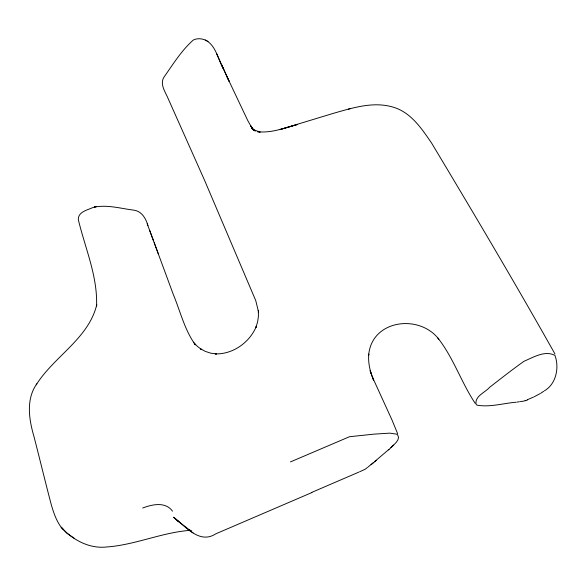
<?xml version="1.0" encoding="UTF-8"?>
<svg xmlns="http://www.w3.org/2000/svg" width="586" height="586" viewBox="0 0 586 586"><rect width="100%" height="100%" fill="white"/><g stroke="black" fill="none" stroke-linecap="round" stroke-linejoin="round"><path stroke-width="0.88" d="M36.229 384.819C53.934 356.464 88.647 338.627 96.756 304.669L96.529 306.581C97.899 276.629 85.138 248.281 78.304 219.56C78.085 211.758 87.365 210.118 92.91 207.525C106.264 204.126 120.474 208.535 133.82 210.147C141.797 211.18 146.039 218.651 147.921 225.698M36.83 383.779C25.733 399.381 29.014 419.642 34.039 436.804C39.936 459.592 45.408 482.483 51.422 505.242C53.736 512.911 56.293 520.698 61.149 527.18C72.378 539.743 89.321 548.972 106.579 546.987C135.095 545.009 161.853 532.403 190.274 530.337M388.584 449.887L393.697 445.126M390.877 447.601C393.711 444.598 398.106 441.873 398.568 437.442L397.748 435.156L396.671 434.145L389.793 433.142L373.919 434.145L349.49 436.724L290.422 461.929M388.928 449.411L374.447 461.724M367.993 467.049L373.143 462.801M371.07 464.72L376.227 460.457M367.415 467.518L364.99 469.342L359.694 471.737M544.409 390.833C556.304 383.933 559.447 367.429 554.935 355.394C544.855 350.135 533.524 357.24 524.06 361.247C512.311 369.554 500.986 378.505 489.603 387.317C485.333 392.393 474.711 396.07 476.03 404.091L476.931 405.146C489.808 407.475 503.044 403.315 515.944 402.238M540.878 393.169L543.698 391.294M540.197 393.558L534.264 396.744M533.553 397.066L527.254 399.791M358.954 472.067L311.899 492.335M311.906 492.548L215.758 533.846C199.299 544.628 185.264 526.008 173.551 517.233L178.825 521.796L175.024 518.5M527.466 399.93L525.29 400.795M524.345 400.912L525.012 400.678M142.662 508.04C152.243 504.334 165.457 501.448 172.526 511.168M554.986 353.995C515.087 282.987 473.437 212.857 431.552 143.006C421.708 128.649 410.859 112.278 393.147 107.15C373.407 101.202 352.816 107.831 333.756 113.23L279.881 129.594L297.688 124.437C284.584 127.946 271.186 133.337 257.379 131.674L260.184 132.128L252.354 129.279L255.364 131.022L251.782 127.953L253.95 130.422M348.428 109.121L350.582 108.52M96.038 206.602L94.485 207.012L95.987 206.616M523.833 401.073L520.361 401.615M516.83 402.113L519.482 401.74M189.542 529.964L191.681 530.916M205.334 40.024C216.337 45.525 217.875 59.794 223.684 69.309L221.486 64.475L229.126 81.366L216.549 53.531M208.015 41.518C203.796 38.727 197.951 37.651 193.307 40.046C181.975 50.008 173.646 63.281 165.054 75.616C158.652 83.227 165.289 91.606 168.248 98.836L204.617 180.415L255.752 300.611L258.594 312.14L258.316 310.412L258.426 316.198L257.606 321.956L255.84 327.581L256.382 326.321C249.643 342.48 232.92 354.427 215.187 353.9L216.556 353.922L210.762 353.182L205.334 351.388L200.346 348.692L201.687 349.666L197.27 346.245L193.409 342.195M187.923 528.814L189.644 529.971M74.034 538.168L66.811 533.194L61.149 527.18L63.31 529.473M187.667 528.55L177.382 520.558M188.238 529.378L193.087 532.872M194.405 343.55L195.394 344.898C184.561 329.925 180.356 311.43 173.339 294.582L147.211 223.793M253.98 130.341L250.427 125.463L252.822 129.491L247.688 120.408L226.929 76.576M475.173 403.293C461.292 382.446 453.513 357.87 437.954 338.122L438.797 339.177C419.195 313.605 371.502 319.802 368.667 355.255L368.77 354.017C367.949 362.99 370.169 371.876 373.553 380.124L370.096 370.667L371.085 373.363M372.579 377.465L391.997 419.972L397.704 433.845M149.628 230.291L153.488 240.736M154.177 242.619L158.315 253.819"/></g></svg>
